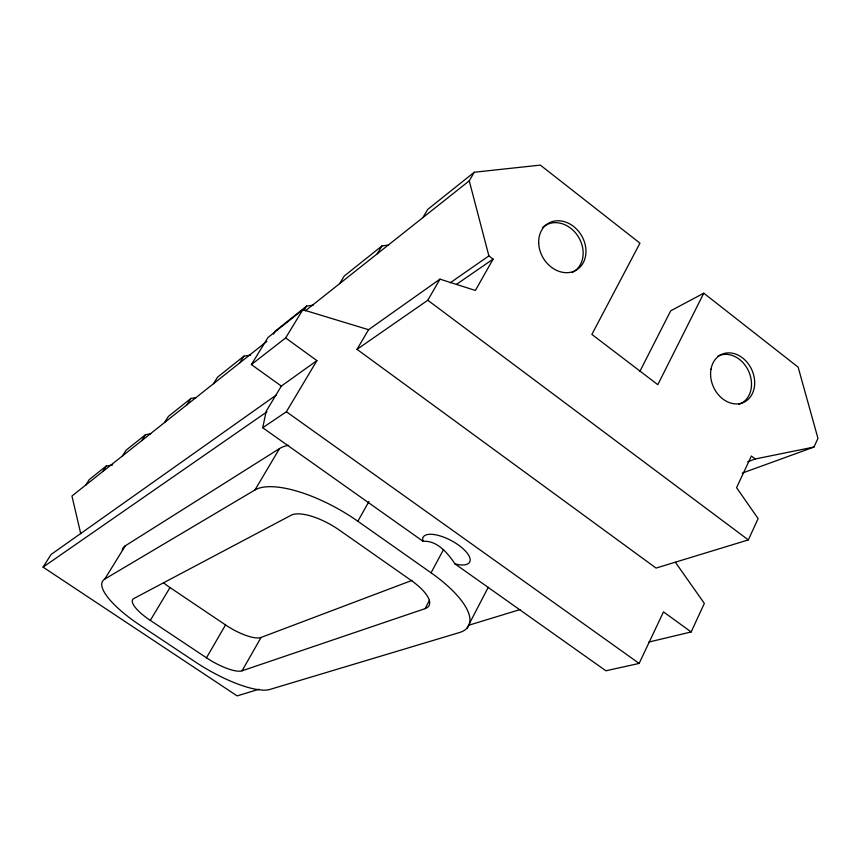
<?xml version="1.0" encoding="UTF-8"?>
<svg xmlns="http://www.w3.org/2000/svg" width="861" height="861" viewBox="0 0 861 861"><rect width="100%" height="100%" fill="white"/><g stroke="black" fill="none" stroke-linecap="round" stroke-linejoin="round"><path stroke-width="1.29" d="M675.433 562.319L704.352 603.41L691.157 631.942L663.487 611.88L639.153 663.422L605.907 670.784L454.931 563.858C447.968 553.257 437.001 540.159 423.128 541.343L262.723 427.734L266.2 411.214L281.353 386.072L316.913 360.619L285.637 337.942L251.38 364.58L281.353 386.072M742.268 473.098L814 447.042L817.95 438.324L798.136 367.152L703.771 293.192L670.708 310.799L639.831 371.468M703.771 293.192L657.815 384.695L591.873 334.412L639.949 243.168L540.342 165.108L474.26 172.243L469.245 180.832L488.887 255.9L493.105 259.118L475.39 290.458L439.971 279.147L368.562 329.698L357.003 349.351L656.039 568.077L748.327 539.912L758.121 518.591L736.564 487.67L751.384 456.029L755.258 458.978L814 447.042M467.092 628.024L488.295 587.191M425.076 608.641A39.789 14.314 28.5 0 0 411.084 580.357L339.342 530.096A40.187 14.659 29.6 0 0 291.169 515.222L133.842 598.524A31.62 9.04 30.6 0 0 150.309 620.394L206.468 657.804A31.297 8.89 30 0 0 242.07 670.805L425.076 608.641L429.499 600.332M288.618 445.309A83.991 32.761 29.6 0 0 279.524 448.559L125.319 545.799L104.751 579.087A66.781 19.103 30.6 0 0 140.117 625.269L195.393 661.991A66.114 18.791 30 0 0 269.956 689.424L459.376 632.566A84.055 30.253 28.5 0 0 431.06 572.802L443.576 549.447M104.751 579.087L254.964 489.963A84.895 30.985 29.6 0 1 357.853 521.26L368.982 501.436M242.07 670.805L261.077 637.441L411.988 580.4M357.003 349.351L427.799 300.252L439.971 279.147M206.468 657.804L225.539 624.935A31.039 9.439 30 0 0 261.077 637.441M422.88 217.607L427.756 209.374L474.26 172.243M254.964 489.963L279.524 448.559M377.279 253.78L381.993 245.902L388.634 245.062M262.723 427.734L286.39 411.752L316.913 360.619M150.309 620.394L170.015 587.557A31.351 9.6 30.7 0 1 163.805 582.994M339.621 283.646L344.196 276.069L381.993 245.902M285.637 337.942L302.824 309.723L368.562 329.698M304.105 310.218L306.634 306.064L313.221 305.149M251.38 364.58L268.008 337.49L302.824 309.723M273.464 334.068L275.316 331.065L306.634 306.064M239.745 362.879L243.921 356.131L250.529 355.141M213.485 383.715L217.542 377.183L243.921 356.131M186.977 404.745L190.916 398.439L196.125 397.621M164.559 422.525L168.39 416.423L190.916 398.439M141.796 440.584L145.52 434.676L150.697 433.826M122.445 455.943L126.072 450.206L145.52 434.676M102.685 471.613L106.215 466.059L112.673 464.951M259.01 689.23L237.152 695.892L43.05 567.13L51.079 554.484L276.467 394.908M85.809 485.001L89.253 479.599L106.215 466.059M266.845 341.386L71.947 496.001L80.762 533.798M305.321 310.864L469.245 180.832M450.292 282.752L488.887 255.9M43.05 567.13L267.007 411.784M456.567 284.302L493.105 259.118M747.692 461.787L755.258 458.978M468.578 625.28L520.012 609.588M648.753 642.08L691.157 631.942M454.931 563.858L458.106 564.622A26.368 10.267 28 0 0 468.761 555.442A26.368 10.267 28 0 0 442.134 536.575A26.368 10.267 28 0 0 422.633 539.492L423.128 541.343M170.015 587.557L225.539 624.935M357.853 521.26L431.06 572.802M286.39 411.752L639.153 663.422M427.799 300.252L748.327 539.912M717.536 356.357A26.336 20.976 65.2 0 1 748.79 371.554A26.336 20.976 65.2 0 1 738.673 404.433M542.441 227.648A27.143 22.171 58.8 0 1 577.806 235.914A27.143 22.171 58.8 0 1 572.145 272.539M122.24 550.157A66.222 20.287 30.7 0 1 125.319 545.799M538.685 243.093A27.218 22.203 58.8 0 0 574.944 270.795A27.218 22.203 58.8 0 0 573.329 226.26A27.218 22.203 58.8 0 0 538.685 243.093M711.014 369.132A26.4 21.008 65.2 0 0 739.696 403.637A26.4 21.008 65.2 0 0 747.197 362.416A26.4 21.008 65.2 0 0 711.014 369.132"/></g></svg>
